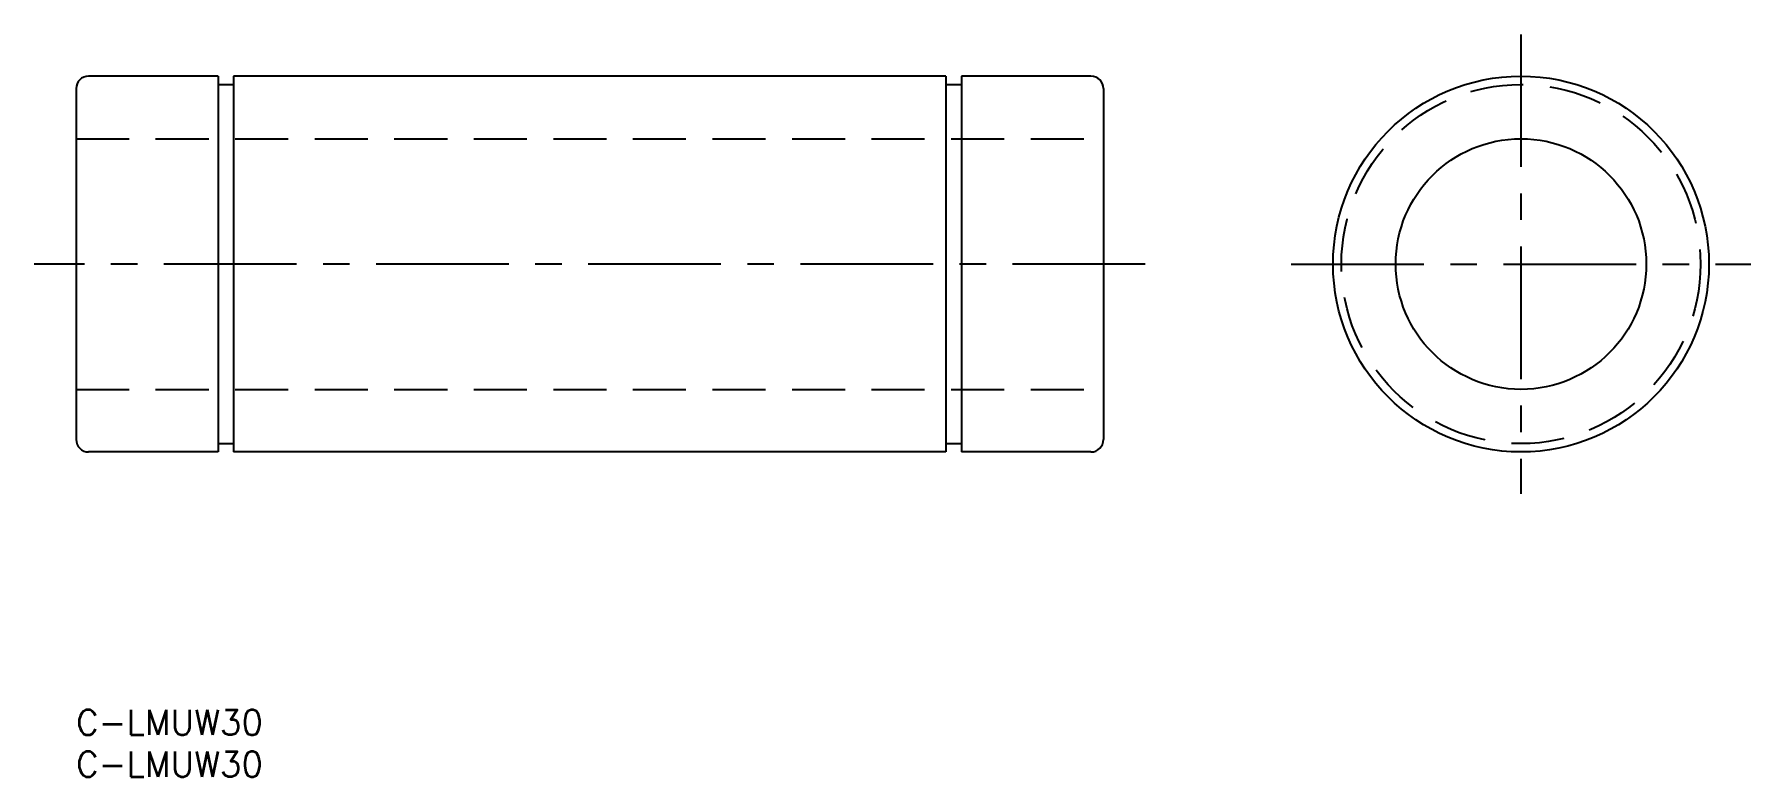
# Model space of a CAD drawing. Extents: x -5 to 200, y -8 to 81.
import ezdxf
from ezdxf.enums import TextEntityAlignment as Align

# ---------------------------------------------------------------- set-up
doc = ezdxf.new("R2010")
doc.units = 0
doc.header["$LTSCALE"] = 0.5
doc.linetypes.add('CENTER', pattern=[50.8, 31.75, -6.35, 6.35, -6.35])
doc.linetypes.add('DASHED', pattern=[19.05, 12.7, -6.35])
doc.layers.get('0').update_dxf_attribs({"linetype": 'CONTINUOUS'})
doc.layers.add('CENTER', color=1, linetype='CENTER')
doc.styles.get("Standard").update_dxf_attribs({"font": 'txt.shx', "height": 3, "bigfont": 'bigfont.shx'})

msp = doc.modelspace()

# ---------------------------------------------------------------- linework, layer by layer
at = {"color": 7, "linetype": 'CONTINUOUS'}
for p, q in [((0, 74.37), (0, 32.37)), ((17, 75.87), (1.5, 75.87)), ((17, 75.87), (17, 30.87)), ((17, 74.87), (18.85, 74.87)), ((104.15, 75.87), (18.85, 75.87)), ((18.85, 75.87), (18.85, 30.87)), ((104.15, 75.87), (104.15, 30.87)), ((104.15, 74.87), (106, 74.87)), ((121.5, 75.87), (106, 75.87)), ((106, 75.87), (106, 30.87)), ((123, 74.37), (123, 32.37)), ((17, 30.87), (1.5, 30.87)), ((17, 31.87), (18.85, 31.87)), ((104.15, 30.87), (18.85, 30.87)), ((104.15, 31.87), (106, 31.87)), ((121.5, 30.87), (106, 30.87))]:
    msp.add_line(p, q, dxfattribs=at)
at = {"color": 3, "linetype": 'DASHED'}
for p, q in [((0, 68.37), (123, 68.37)), ((0, 38.37), (123, 38.37))]:
    msp.add_line(p, q, dxfattribs=at)
at = {"color": 7, "linetype": 'CONTINUOUS'}
for radius in [22.5, 15]:
    msp.add_circle((173, 53.37), radius, dxfattribs=at)
at = {"color": 3, "linetype": 'DASHED'}
msp.add_circle((173, 53.37), 21.5, dxfattribs=at)
at = {"color": 7, "linetype": 'CONTINUOUS'}
for centre, start, end in [((1.5, 74.37), 90, 180), ((121.5, 74.37), 0, 90), ((1.5, 32.37), 180, 270), ((121.5, 32.37), 270, 0)]:
    msp.add_arc(centre, 1.5, start, end, dxfattribs=at)
at = {"layer": 'CENTER', "color": 1, "linetype": 'CENTER'}
for p, q in [((173, 80.87), (173, 25.87)), ((128, 53.37), (-5, 53.37)), ((145.5, 53.37), (200.5, 53.37))]:
    msp.add_line(p, q, dxfattribs=at)

# ---------------------------------------------------------------- texts
at = {"color": 7, "linetype": 'CONTINUOUS'}
for p in [(0, 0), (0, -5)]:
    msp.add_text('C-LMUW30', height=3, dxfattribs=at).set_placement(p, align=Align.TOP_LEFT)

doc.saveas('drawing.dxf')
